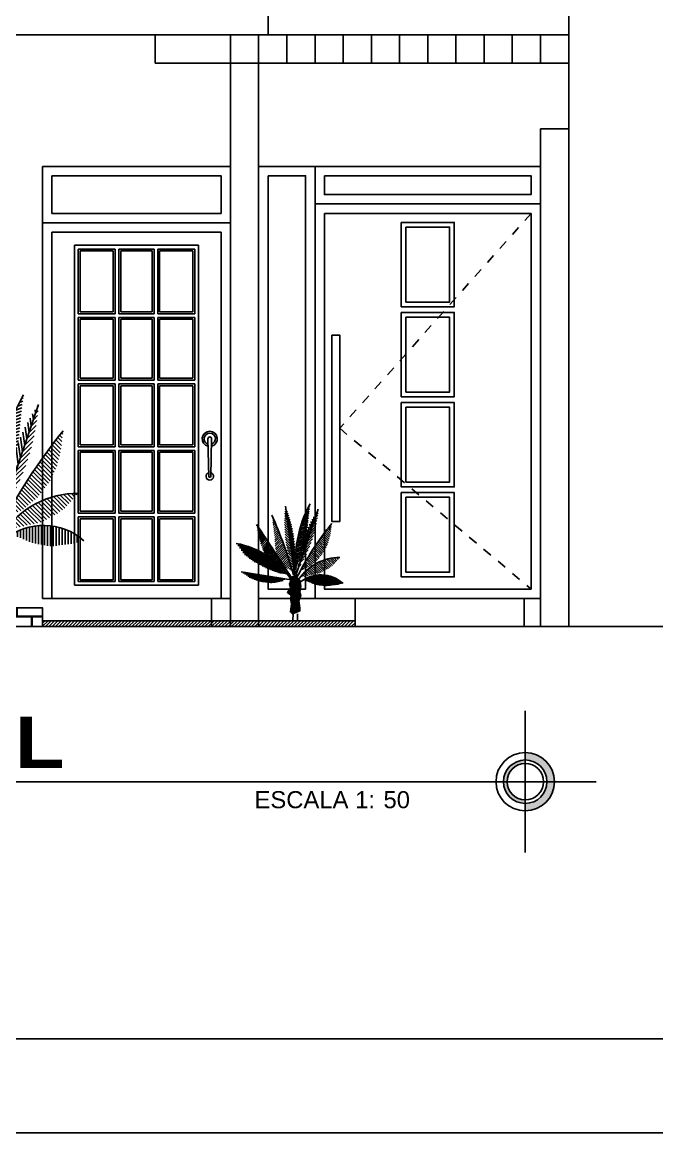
# Model space of a CAD drawing. Header units: inches. Extents: x -370 to 18, y -197 to 199.
# Drawn here: x -20.13 to -13.37, y 7.42 to 19.24 of the extents above; entities that cross this region are included whole.
import ezdxf

# ---------------------------------------------------------------- set-up
doc = ezdxf.new("R2010")
doc.units = ezdxf.units.IN
doc.header["$MEASUREMENT"] = 0
doc.linetypes.add('RAYITAS', pattern=[0.375, 0.25, -0.125])
for name, color, linetype in [('artefactos', 1, 'Continuous'), ('aux2', 194, 'Continuous'), ('MUEBLES', 7, 'Continuous')]:
    doc.layers.add(name, color=color, linetype=linetype)
doc.styles.add('1', font='arial.ttf')
doc.styles.add('2', font='')
doc.styles.get('2').set_extended_font_data('Arial Black')

# ---------------------------------------------------------------- blocks, each defined once
blk = doc.blocks.new('*X55')
at = {"color": 0}
for p, q in [((18.594, 10.222), (18.599, 10.227)), ((18.597, 10.196), (18.607, 10.207)), ((18.6, 10.171), (18.616, 10.187)), ((18.603, 10.146), (18.624, 10.167)), ((18.606, 10.121), (18.633, 10.147)), ((18.609, 10.096), (18.641, 10.127)), ((18.612, 10.07), (18.649, 10.107)), ((18.615, 10.045), (18.657, 10.087)), ((18.618, 10.02), (18.665, 10.067)), ((18.621, 9.995), (18.674, 10.047)), ((18.625, 9.97), (18.681, 10.027)), ((18.627, 9.943), (18.689, 10.006)), ((18.628, 9.917), (18.697, 9.986)), ((18.63, 9.89), (18.705, 9.965)), ((18.632, 9.864), (18.713, 9.945)), ((18.634, 9.837), (18.72, 9.924)), ((18.638, 9.813), (18.728, 9.903)), ((18.642, 9.789), (18.736, 9.883)), ((18.646, 9.764), (18.743, 9.862)), ((18.651, 9.741), (18.751, 9.841)), ((18.659, 9.721), (18.758, 9.82)), ((18.666, 9.7), (18.765, 9.799)), ((18.674, 9.679), (18.772, 9.778)), ((18.685, 9.662), (18.779, 9.757)), ((18.698, 9.647), (18.787, 9.736)), ((18.712, 9.632), (18.794, 9.714)), ((18.725, 9.617), (18.801, 9.693)), ((18.742, 9.606), (18.807, 9.672)), ((18.762, 9.598), (18.814, 9.65)), ((18.781, 9.589), (18.821, 9.629)), ((18.801, 9.58), (18.828, 9.607)), ((18.82, 9.571), (18.834, 9.585)), ((18.839, 9.562), (18.841, 9.564))]:
    blk.add_line(p, q, dxfattribs=at)
blk = doc.blocks.new('*X54')
at = {"color": 0}
for p, q in [((18.771, 10.248), (18.75, 10.27)), ((18.767, 10.281), (18.752, 10.296)), ((18.763, 10.314), (18.754, 10.322)), ((18.758, 10.346), (18.756, 10.348)), ((18.784, 10.151), (18.747, 10.188)), ((18.788, 10.118), (18.747, 10.16)), ((18.793, 10.085), (18.747, 10.131)), ((18.78, 10.183), (18.748, 10.215)), ((18.776, 10.216), (18.749, 10.243)), ((18.797, 10.053), (18.748, 10.102)), ((18.801, 10.02), (18.749, 10.073)), ((18.806, 9.988), (18.751, 10.043)), ((18.81, 9.955), (18.753, 10.012)), ((18.814, 9.922), (18.755, 9.981)), ((18.819, 9.89), (18.759, 9.95)), ((18.823, 9.857), (18.762, 9.918)), ((18.827, 9.825), (18.767, 9.885)), ((18.832, 9.792), (18.772, 9.852)), ((18.836, 9.759), (18.778, 9.818)), ((18.84, 9.727), (18.785, 9.783)), ((18.845, 9.694), (18.792, 9.747)), ((18.849, 9.662), (18.801, 9.71)), ((18.853, 9.629), (18.81, 9.672)), ((18.858, 9.596), (18.821, 9.633)), ((18.862, 9.564), (18.833, 9.593)), ((18.866, 9.531), (18.846, 9.551)), ((18.87, 9.499), (18.861, 9.508))]:
    blk.add_line(p, q, dxfattribs=at)
blk = doc.blocks.new('*X53')
at = {"color": 0}
for p, q in [((18.998, 10.256), (19.047, 10.274)), ((19.009, 10.281), (19.05, 10.296)), ((19.021, 10.307), (19.053, 10.319)), ((19.033, 10.333), (19.055, 10.341)), ((19.047, 10.359), (19.058, 10.363)), ((18.944, 10.109), (19.033, 10.141)), ((18.951, 10.133), (19.035, 10.163)), ((18.959, 10.157), (19.037, 10.185)), ((18.968, 10.181), (19.04, 10.208)), ((18.977, 10.206), (19.042, 10.23)), ((18.987, 10.231), (19.045, 10.252)), ((18.908, 9.968), (19.011, 10.006)), ((18.913, 9.991), (19.017, 10.029)), ((18.918, 10.014), (19.023, 10.052)), ((18.924, 10.038), (19.026, 10.075)), ((18.93, 10.061), (19.028, 10.097)), ((18.936, 10.085), (19.031, 10.119)), ((18.888, 9.833), (18.976, 9.865)), ((18.89, 9.855), (18.982, 9.889)), ((18.893, 9.877), (18.989, 9.912)), ((18.896, 9.9), (18.994, 9.936)), ((18.9, 9.923), (19, 9.959)), ((18.904, 9.945), (19.006, 9.982)), ((18.88, 9.703), (18.936, 9.723)), ((18.881, 9.724), (18.944, 9.747)), ((18.882, 9.746), (18.951, 9.771)), ((18.883, 9.767), (18.957, 9.795)), ((18.884, 9.789), (18.964, 9.818)), ((18.886, 9.811), (18.97, 9.842)), ((18.88, 9.681), (18.929, 9.699)), ((18.88, 9.66), (18.921, 9.675)), ((18.881, 9.639), (18.914, 9.651)), ((18.882, 9.618), (18.906, 9.627)), ((18.883, 9.597), (18.899, 9.603)), ((18.884, 9.576), (18.888, 9.578))]:
    blk.add_line(p, q, dxfattribs=at)
blk = doc.blocks.new('*X52')
at = {"color": 0}
for p, q in [((19.141, 10.26), (19.158, 10.276)), ((19.155, 10.302), (19.16, 10.307)), ((19.083, 10.089), (19.139, 10.144)), ((19.097, 10.131), (19.145, 10.179)), ((19.112, 10.174), (19.15, 10.212)), ((19.126, 10.217), (19.154, 10.245)), ((19.025, 9.918), (19.103, 9.995)), ((19.04, 9.96), (19.114, 10.035)), ((19.054, 10.003), (19.123, 10.072)), ((19.068, 10.046), (19.132, 10.109)), ((18.982, 9.789), (19.058, 9.866)), ((18.996, 9.832), (19.075, 9.911)), ((19.011, 9.875), (19.09, 9.954)), ((18.953, 9.704), (19.014, 9.765)), ((18.967, 9.746), (19.038, 9.817)), ((18.924, 9.618), (18.947, 9.642)), ((18.938, 9.661), (18.984, 9.707))]:
    blk.add_line(p, q, dxfattribs=at)
blk = doc.blocks.new('*X51')
at = {"color": 0}
for p, q in [((19.323, 10.121), (19.315, 10.129)), ((19.289, 9.929), (19.217, 10.001)), ((19.294, 9.952), (19.229, 10.017)), ((19.3, 9.974), (19.241, 10.034)), ((19.306, 9.996), (19.253, 10.05)), ((19.31, 10.02), (19.265, 10.066)), ((19.314, 10.045), (19.277, 10.082)), ((19.317, 10.071), (19.29, 10.098)), ((19.32, 10.096), (19.302, 10.113)), ((19.215, 9.777), (19.124, 9.868)), ((19.227, 9.793), (19.135, 9.885)), ((19.239, 9.809), (19.146, 9.902)), ((19.248, 9.828), (19.158, 9.918)), ((19.257, 9.848), (19.17, 9.935)), ((19.266, 9.867), (19.181, 9.952)), ((19.275, 9.886), (19.193, 9.968)), ((19.283, 9.907), (19.205, 9.985)), ((19.107, 9.658), (19.036, 9.729)), ((19.122, 9.671), (19.047, 9.747)), ((19.138, 9.684), (19.057, 9.764)), ((19.153, 9.697), (19.068, 9.782)), ((19.166, 9.712), (19.079, 9.799)), ((19.178, 9.728), (19.09, 9.816)), ((19.191, 9.744), (19.101, 9.834)), ((19.203, 9.76), (19.112, 9.851)), ((18.966, 9.572), (18.953, 9.585)), ((18.985, 9.582), (18.963, 9.604)), ((19.004, 9.591), (18.973, 9.622)), ((19.023, 9.601), (18.984, 9.64)), ((19.042, 9.61), (18.994, 9.658)), ((19.061, 9.62), (19.004, 9.676)), ((19.076, 9.632), (19.015, 9.694)), ((19.092, 9.645), (19.025, 9.712)), ((18.948, 9.563), (18.943, 9.567))]:
    blk.add_line(p, q, dxfattribs=at)
blk = doc.blocks.new('*X50')
at = {"color": 0}
for p, q in [((19.378, 9.67), (19.33, 9.717)), ((19.391, 9.685), (19.355, 9.721)), ((19.405, 9.7), (19.381, 9.723)), ((19.418, 9.715), (19.408, 9.725)), ((19.108, 9.516), (19.038, 9.586)), ((19.131, 9.521), (19.054, 9.598)), ((19.154, 9.526), (19.07, 9.61)), ((19.178, 9.531), (19.087, 9.622)), ((19.197, 9.54), (19.104, 9.633)), ((19.215, 9.55), (19.122, 9.644)), ((19.234, 9.56), (19.14, 9.654)), ((19.252, 9.57), (19.158, 9.663)), ((19.27, 9.58), (19.178, 9.672)), ((19.288, 9.59), (19.198, 9.681)), ((19.304, 9.602), (19.218, 9.689)), ((19.321, 9.614), (19.239, 9.696)), ((19.337, 9.626), (19.261, 9.702)), ((19.351, 9.641), (19.283, 9.708)), ((19.364, 9.655), (19.306, 9.713)), ((18.965, 9.489), (18.954, 9.5)), ((18.99, 9.492), (18.967, 9.516)), ((19.015, 9.496), (18.98, 9.531)), ((19.038, 9.5), (18.994, 9.545)), ((19.062, 9.505), (19.008, 9.559)), ((19.085, 9.511), (19.023, 9.573))]:
    blk.add_line(p, q, dxfattribs=at)
blk = doc.blocks.new('*X49')
at = {"color": 0}
for p, q in [((18.405, 10.11), (18.41, 10.117)), ((18.409, 10.085), (18.422, 10.1)), ((18.414, 10.059), (18.434, 10.083)), ((18.419, 10.034), (18.445, 10.065)), ((18.423, 10.008), (18.457, 10.048)), ((18.429, 9.983), (18.469, 10.031)), ((18.435, 9.96), (18.48, 10.014)), ((18.441, 9.936), (18.492, 9.996)), ((18.448, 9.913), (18.503, 9.979)), ((18.454, 9.89), (18.515, 9.962)), ((18.462, 9.867), (18.526, 9.944)), ((18.47, 9.846), (18.538, 9.927)), ((18.478, 9.824), (18.549, 9.909)), ((18.486, 9.803), (18.561, 9.892)), ((18.494, 9.781), (18.572, 9.875)), ((18.502, 9.76), (18.584, 9.857)), ((18.51, 9.738), (18.595, 9.84)), ((18.524, 9.724), (18.607, 9.822)), ((18.539, 9.71), (18.618, 9.805)), ((18.553, 9.696), (18.63, 9.787)), ((18.568, 9.682), (18.641, 9.77)), ((18.582, 9.669), (18.652, 9.752)), ((18.598, 9.656), (18.664, 9.735)), ((18.614, 9.644), (18.675, 9.717)), ((18.63, 9.633), (18.687, 9.7)), ((18.647, 9.621), (18.698, 9.682)), ((18.663, 9.609), (18.709, 9.664)), ((18.681, 9.599), (18.721, 9.647)), ((18.699, 9.59), (18.732, 9.629)), ((18.718, 9.581), (18.743, 9.611)), ((18.737, 9.572), (18.755, 9.594)), ((18.755, 9.564), (18.766, 9.576)), ((18.774, 9.555), (18.777, 9.558))]:
    blk.add_line(p, q, dxfattribs=at)
blk = doc.blocks.new('*X48')
at = {"color": 0}
for p, q in [((18.18, 9.863), (18.18, 9.887)), ((18.2, 9.834), (18.2, 9.883)), ((18.22, 9.806), (18.22, 9.878)), ((18.24, 9.777), (18.24, 9.873)), ((18.26, 9.754), (18.26, 9.867)), ((18.28, 9.74), (18.28, 9.861)), ((18.3, 9.725), (18.3, 9.855)), ((18.32, 9.71), (18.32, 9.848)), ((18.34, 9.696), (18.34, 9.84)), ((18.36, 9.681), (18.36, 9.832)), ((18.38, 9.668), (18.38, 9.824)), ((18.4, 9.658), (18.4, 9.814)), ((18.42, 9.647), (18.42, 9.805)), ((18.44, 9.636), (18.44, 9.795)), ((18.46, 9.625), (18.46, 9.784)), ((18.48, 9.615), (18.48, 9.773)), ((18.5, 9.604), (18.5, 9.76)), ((18.52, 9.593), (18.52, 9.748)), ((18.54, 9.585), (18.54, 9.734)), ((18.56, 9.577), (18.56, 9.72)), ((18.58, 9.569), (18.58, 9.706)), ((18.6, 9.562), (18.6, 9.69)), ((18.62, 9.554), (18.62, 9.673)), ((18.64, 9.546), (18.64, 9.656)), ((18.66, 9.539), (18.66, 9.637)), ((18.68, 9.531), (18.68, 9.618)), ((18.7, 9.528), (18.7, 9.597)), ((18.72, 9.526), (18.72, 9.575)), ((18.74, 9.523), (18.74, 9.552)), ((18.76, 9.52), (18.76, 9.527))]:
    blk.add_line(p, q, dxfattribs=at)
blk = doc.blocks.new('*X47')
at = {"color": 0}
for p, q in [((18.22, 9.542), (18.22, 9.546)), ((18.24, 9.528), (18.24, 9.543)), ((18.26, 9.514), (18.26, 9.539)), ((18.28, 9.501), (18.28, 9.536)), ((18.3, 9.487), (18.3, 9.533)), ((18.32, 9.474), (18.32, 9.529)), ((18.34, 9.466), (18.34, 9.526)), ((18.36, 9.458), (18.36, 9.523)), ((18.38, 9.451), (18.38, 9.519)), ((18.4, 9.443), (18.4, 9.516)), ((18.42, 9.436), (18.42, 9.513)), ((18.44, 9.428), (18.44, 9.509)), ((18.46, 9.424), (18.46, 9.506)), ((18.48, 9.421), (18.48, 9.503)), ((18.5, 9.419), (18.5, 9.5)), ((18.52, 9.417), (18.52, 9.496)), ((18.54, 9.415), (18.54, 9.493)), ((18.56, 9.412), (18.56, 9.49)), ((18.58, 9.41), (18.58, 9.487)), ((18.6, 9.411), (18.6, 9.484)), ((18.62, 9.414), (18.62, 9.48)), ((18.64, 9.418), (18.64, 9.477)), ((18.66, 9.422), (18.66, 9.474)), ((18.68, 9.425), (18.68, 9.471)), ((18.7, 9.429), (18.7, 9.468)), ((18.72, 9.432), (18.72, 9.465)), ((18.74, 9.449), (18.74, 9.462))]:
    blk.add_line(p, q, dxfattribs=at)
blk = doc.blocks.new('*X46')
at = {"color": 0}
for p, q in [((19, 9.443), (19, 9.462)), ((19.02, 9.434), (19.02, 9.472)), ((19.04, 9.426), (19.04, 9.48)), ((19.06, 9.417), (19.06, 9.488)), ((19.08, 9.409), (19.08, 9.494)), ((19.1, 9.4), (19.1, 9.499)), ((19.12, 9.393), (19.12, 9.503)), ((19.14, 9.389), (19.14, 9.506)), ((19.16, 9.385), (19.16, 9.508)), ((19.18, 9.381), (19.18, 9.51)), ((19.2, 9.378), (19.2, 9.51)), ((19.22, 9.374), (19.22, 9.509)), ((19.24, 9.37), (19.24, 9.507)), ((19.26, 9.372), (19.26, 9.504)), ((19.28, 9.374), (19.28, 9.5)), ((19.3, 9.377), (19.3, 9.496)), ((19.32, 9.379), (19.32, 9.49)), ((19.34, 9.382), (19.34, 9.483)), ((19.36, 9.384), (19.36, 9.474)), ((19.38, 9.387), (19.38, 9.465)), ((19.4, 9.389), (19.4, 9.454)), ((19.42, 9.395), (19.42, 9.442)), ((19.44, 9.401), (19.44, 9.428)), ((19.46, 9.406), (19.46, 9.412))]:
    blk.add_line(p, q, dxfattribs=at)
blk = doc.blocks.new('*X45')
at = {"color": 0}
for p, q in [((18.84, 9.032), (18.84, 9.477)), ((18.86, 9.036), (18.86, 9.49)), ((18.88, 9.044), (18.88, 9.496)), ((18.9, 9.053), (18.9, 9.479)), ((18.92, 9.061), (18.92, 9.459)), ((18.8, 9.28), (18.8, 9.319)), ((18.82, 9.265), (18.82, 9.429)), ((18.94, 9.339), (18.94, 9.402)), ((18.82, 9.212), (18.82, 9.222)), ((18.94, 9.244), (18.94, 9.271)), ((18.82, 9.052), (18.82, 9.065))]:
    blk.add_line(p, q, dxfattribs=at)
blk = doc.blocks.new('*X67')
at = {"color": 0}
for p, q in [((18.5937, 10.2216), (18.5989, 10.2268)), ((18.5968, 10.1964), (18.6074, 10.207)), ((18.5999, 10.1712), (18.6159, 10.1872)), ((18.603, 10.146), (18.6243, 10.1673)), ((18.6061, 10.1208), (18.6327, 10.1474)), ((18.6091, 10.0956), (18.641, 10.1274)), ((18.6122, 10.0704), (18.6492, 10.1073)), ((18.6153, 10.0452), (18.6574, 10.0872)), ((18.6184, 10.02), (18.6655, 10.0671)), ((18.6215, 9.9948), (18.6735, 10.0468)), ((18.6246, 9.9696), (18.6815, 10.0265)), ((18.6265, 9.9433), (18.6894, 10.0061)), ((18.6283, 9.9167), (18.6973, 9.9857)), ((18.63, 9.8902), (18.7051, 9.9652)), ((18.6318, 9.8636), (18.7128, 9.9447)), ((18.6335, 9.8371), (18.7205, 9.9241)), ((18.6375, 9.8128), (18.7281, 9.9034)), ((18.6416, 9.7887), (18.7356, 9.8826)), ((18.6458, 9.7645), (18.7431, 9.8618)), ((18.651, 9.7415), (18.7505, 9.841)), ((18.6585, 9.7207), (18.7579, 9.82)), ((18.666, 9.6999), (18.7651, 9.799)), ((18.6735, 9.6791), (18.7723, 9.7779)), ((18.6849, 9.6622), (18.7795, 9.7568)), ((18.6982, 9.6472), (18.7866, 9.7356)), ((18.7115, 9.6323), (18.7936, 9.7143)), ((18.7249, 9.6173), (18.8005, 9.693)), ((18.7423, 9.6065), (18.8074, 9.6716)), ((18.7618, 9.5977), (18.8142, 9.6501)), ((18.7812, 9.5888), (18.821, 9.6286)), ((18.8005, 9.5799), (18.8276, 9.607)), ((18.8199, 9.5709), (18.8342, 9.5853)), ((18.8394, 9.5621), (18.8408, 9.5635))]:
    blk.add_line(p, q, dxfattribs=at)
blk = doc.blocks.new('*X66')
at = {"color": 0}
for p, q in [((18.7583, 10.3462), (18.7561, 10.3484)), ((18.7712, 10.2484), (18.75, 10.2697)), ((18.7669, 10.281), (18.7517, 10.2962)), ((18.7626, 10.3136), (18.7537, 10.3225)), ((18.7842, 10.1507), (18.7471, 10.1877)), ((18.7798, 10.1832), (18.7477, 10.2154)), ((18.7755, 10.2158), (18.7487, 10.2427)), ((18.7885, 10.1181), (18.7469, 10.1596)), ((18.7928, 10.0855), (18.7472, 10.1311)), ((18.7971, 10.0529), (18.7478, 10.1021)), ((18.8014, 10.0203), (18.749, 10.0727)), ((18.8057, 9.9877), (18.7506, 10.0428)), ((18.81, 9.9551), (18.7527, 10.0124)), ((18.8144, 9.9225), (18.7553, 9.9815)), ((18.8187, 9.8899), (18.7585, 9.95)), ((18.823, 9.8573), (18.7624, 9.9179)), ((18.8273, 9.8247), (18.7668, 9.8851)), ((18.8316, 9.7921), (18.772, 9.8517)), ((18.8359, 9.7595), (18.7779, 9.8175)), ((18.8402, 9.7269), (18.7846, 9.7825)), ((18.8446, 9.6943), (18.7921, 9.7467)), ((18.8489, 9.6617), (18.8006, 9.7099)), ((18.8532, 9.6291), (18.8102, 9.6721)), ((18.8575, 9.5965), (18.8209, 9.6331)), ((18.8618, 9.5639), (18.8329, 9.5928)), ((18.8661, 9.5313), (18.8463, 9.5511)), ((18.8704, 9.4987), (18.8614, 9.5077))]:
    blk.add_line(p, q, dxfattribs=at)
blk = doc.blocks.new('*X65')
at = {"color": 0}
for p, q in [((19.0332, 10.3329), (19.0551, 10.3408)), ((19.0466, 10.3591), (19.0576, 10.3631)), ((18.9975, 10.256), (19.0474, 10.2742)), ((19.0087, 10.2814), (19.05, 10.2964)), ((19.0206, 10.307), (19.0525, 10.3186)), ((18.9592, 10.157), (19.0372, 10.1854)), ((18.9679, 10.1814), (19.0397, 10.2076)), ((18.9772, 10.2061), (19.0423, 10.2298)), ((18.987, 10.2309), (19.0448, 10.252)), ((18.9365, 10.0848), (19.0306, 10.1191)), ((18.9435, 10.1087), (19.0328, 10.1412)), ((18.9511, 10.1327), (19.035, 10.1633)), ((18.9181, 10.0143), (19.0227, 10.0524)), ((18.9238, 10.0377), (19.0262, 10.0749)), ((18.9299, 10.0612), (19.0284, 10.097)), ((18.9038, 9.9452), (19.0057, 9.9823)), ((18.9081, 9.9681), (19.0113, 10.0057)), ((18.9129, 9.9911), (19.017, 10.029)), ((18.8902, 9.8552), (18.9824, 9.8887)), ((18.8931, 9.8775), (18.9887, 9.9123)), ((18.8962, 9.8999), (18.9943, 9.9356)), ((18.8998, 9.9225), (19, 9.959)), ((18.884, 9.789), (18.9637, 9.8181)), ((18.8857, 9.811), (18.97, 9.8416)), ((18.8878, 9.833), (18.9762, 9.8652)), ((18.8808, 9.724), (18.9439, 9.747)), ((18.8815, 9.7456), (18.9513, 9.771)), ((18.8826, 9.7673), (18.9575, 9.7945)), ((18.8803, 9.6813), (18.9289, 9.699)), ((18.8804, 9.7026), (18.9364, 9.723)), ((18.8805, 9.6601), (18.9214, 9.675)), ((18.881, 9.639), (18.9139, 9.651)), ((18.8818, 9.618), (18.9064, 9.627)), ((18.8829, 9.5971), (18.8989, 9.6029)), ((18.8844, 9.5764), (18.8882, 9.5778))]:
    blk.add_line(p, q, dxfattribs=at)
blk = doc.blocks.new('*X64')
at = {"color": 0}
for p, q in [((19.1408, 10.2596), (19.1576, 10.2764)), ((19.1553, 10.3023), (19.1604, 10.3074)), ((19.1119, 10.174), (19.1499, 10.2121)), ((19.1263, 10.2168), (19.1542, 10.2446)), ((19.0685, 10.0458), (19.1316, 10.1089)), ((19.0829, 10.0885), (19.1387, 10.1443)), ((19.0974, 10.1313), (19.1448, 10.1787)), ((19.0395, 9.9603), (19.1138, 10.0345)), ((19.054, 10.003), (19.1233, 10.0724)), ((19.025, 9.9175), (19.1027, 9.9952)), ((18.9961, 9.832), (19.0752, 9.9111)), ((19.0106, 9.8748), (19.09, 9.9542)), ((18.9672, 9.7465), (19.0379, 9.8172)), ((18.9816, 9.7892), (19.058, 9.8657)), ((18.9527, 9.7037), (19.0138, 9.7649)), ((18.9382, 9.661), (18.9845, 9.7073)), ((18.9238, 9.6182), (18.9472, 9.6417))]:
    blk.add_line(p, q, dxfattribs=at)
blk = doc.blocks.new('*X63')
at = {"color": 0}
for p, q in [((19.3201, 10.0956), (19.3022, 10.1134)), ((19.3233, 10.1206), (19.3148, 10.1291)), ((19.3061, 9.9964), (19.2529, 10.0496)), ((19.3103, 10.0204), (19.2651, 10.0657)), ((19.3136, 10.0455), (19.2774, 10.0817)), ((19.3168, 10.0705), (19.2898, 10.0976)), ((19.2746, 9.8865), (19.1929, 9.9682)), ((19.2828, 9.9066), (19.2048, 9.9846)), ((19.2886, 9.929), (19.2167, 10.001)), ((19.2944, 9.9515), (19.2287, 10.0173)), ((19.3002, 9.974), (19.2407, 10.0335)), ((19.239, 9.8089), (19.1464, 9.9015)), ((19.2479, 9.8283), (19.1579, 9.9183)), ((19.2568, 9.8477), (19.1695, 9.935)), ((19.2657, 9.8671), (19.1812, 9.9516)), ((19.1784, 9.7281), (19.0901, 9.8164)), ((19.1905, 9.7443), (19.1012, 9.8336)), ((19.2027, 9.7604), (19.1124, 9.8507)), ((19.2148, 9.7766), (19.1236, 9.8677)), ((19.2269, 9.7928), (19.135, 9.8847)), ((19.1224, 9.671), (19.0465, 9.7469)), ((19.1377, 9.6839), (19.0573, 9.7644)), ((19.1531, 9.6969), (19.0681, 9.7818)), ((19.1663, 9.7119), (19.0791, 9.7992)), ((19.0606, 9.6196), (19.0043, 9.676)), ((19.0762, 9.6323), (19.0147, 9.6938)), ((19.0916, 9.6452), (19.0252, 9.7116)), ((19.107, 9.6581), (19.0358, 9.7293)), ((18.9853, 9.5818), (18.9634, 9.6037)), ((19.0041, 9.5913), (18.9735, 9.6219)), ((19.0229, 9.6007), (18.9837, 9.64)), ((19.0418, 9.6102), (18.9939, 9.658)), ((18.9476, 9.5629), (18.9435, 9.5671)), ((18.9664, 9.5724), (18.9534, 9.5854))]:
    blk.add_line(p, q, dxfattribs=at)
blk = doc.blocks.new('*X62')
at = {"color": 0}
for p, q in [((19.2519, 9.5698), (19.1584, 9.6632)), ((19.2703, 9.5797), (19.1777, 9.6722)), ((19.2879, 9.5904), (19.1976, 9.6807)), ((19.3042, 9.6023), (19.218, 9.6885)), ((19.3205, 9.6143), (19.2391, 9.6957)), ((19.3368, 9.6263), (19.2608, 9.7023)), ((19.3507, 9.6407), (19.2833, 9.7081)), ((19.3642, 9.6555), (19.3065, 9.7132)), ((19.3776, 9.6703), (19.3305, 9.7175)), ((19.3911, 9.6851), (19.3554, 9.7209)), ((19.4046, 9.6999), (19.3812, 9.7233)), ((19.4181, 9.7147), (19.4082, 9.7246)), ((19.1312, 9.5207), (19.0538, 9.5981)), ((19.1544, 9.5258), (19.07, 9.6102)), ((19.1776, 9.5309), (19.0867, 9.6218)), ((19.1968, 9.5401), (19.1039, 9.633)), ((19.2151, 9.55), (19.1215, 9.6436)), ((19.2335, 9.5599), (19.1397, 9.6537)), ((18.9901, 9.4922), (18.9666, 9.5156)), ((19.0147, 9.4958), (18.98, 9.5306)), ((19.0384, 9.5004), (18.9938, 9.545)), ((19.0616, 9.5055), (19.0081, 9.559)), ((19.0848, 9.5106), (19.0229, 9.5725)), ((19.108, 9.5157), (19.0381, 9.5856)), ((18.9654, 9.4886), (18.9537, 9.5003))]:
    blk.add_line(p, q, dxfattribs=at)
blk = doc.blocks.new('*X61')
at = {"color": 0}
for p, q in [((18.4048, 10.1104), (18.4104, 10.1172)), ((18.4094, 10.0849), (18.4221, 10.1)), ((18.4141, 10.0593), (18.4337, 10.0827)), ((18.4187, 10.0337), (18.4453, 10.0654)), ((18.4234, 10.0081), (18.4569, 10.0481)), ((18.4285, 9.9832), (18.4685, 10.0308)), ((18.435, 9.9598), (18.4801, 10.0135)), ((18.4414, 9.9364), (18.4917, 9.9962)), ((18.4479, 9.9129), (18.5032, 9.9789)), ((18.4544, 9.8895), (18.5148, 9.9615)), ((18.4617, 9.8671), (18.5263, 9.9441)), ((18.4698, 9.8457), (18.5378, 9.9268)), ((18.4779, 9.8242), (18.5493, 9.9094)), ((18.486, 9.8028), (18.5608, 9.892)), ((18.4941, 9.7814), (18.5723, 9.8745)), ((18.5023, 9.7599), (18.5838, 9.8571)), ((18.5104, 9.7385), (18.5953, 9.8396)), ((18.5241, 9.7237), (18.6067, 9.8222)), ((18.5386, 9.7099), (18.6182, 9.8047)), ((18.5532, 9.6961), (18.6296, 9.7872)), ((18.5677, 9.6823), (18.641, 9.7697)), ((18.5822, 9.6685), (18.6524, 9.7522)), ((18.5978, 9.6559), (18.6638, 9.7346)), ((18.6141, 9.6443), (18.6752, 9.7171)), ((18.6304, 9.6326), (18.6865, 9.6995)), ((18.6467, 9.621), (18.6979, 9.6819)), ((18.6631, 9.6093), (18.7092, 9.6643)), ((18.6808, 9.5993), (18.7206, 9.6467)), ((18.6994, 9.5904), (18.7319, 9.6291)), ((18.718, 9.5814), (18.7432, 9.6115)), ((18.7366, 9.5725), (18.7545, 9.5938)), ((18.7552, 9.5635), (18.7658, 9.5762)), ((18.7737, 9.5545), (18.7771, 9.5585))]:
    blk.add_line(p, q, dxfattribs=at)
blk = doc.blocks.new('*X60')
at = {"color": 0}
for p, q in [((18.18, 9.8629), (18.18, 9.8872)), ((18.2, 9.8343), (18.2, 9.8829)), ((18.22, 9.8056), (18.22, 9.8782)), ((18.24, 9.7769), (18.24, 9.873)), ((18.26, 9.7544), (18.26, 9.8674)), ((18.28, 9.7397), (18.28, 9.8613)), ((18.3, 9.725), (18.3, 9.8547)), ((18.32, 9.7104), (18.32, 9.8477)), ((18.34, 9.6957), (18.34, 9.8401)), ((18.36, 9.681), (18.36, 9.8321)), ((18.38, 9.6683), (18.38, 9.8236)), ((18.4, 9.6576), (18.4, 9.8145)), ((18.42, 9.6468), (18.42, 9.8049)), ((18.44, 9.636), (18.44, 9.7947)), ((18.46, 9.6253), (18.46, 9.7839)), ((18.48, 9.6145), (18.48, 9.7725)), ((18.5, 9.6037), (18.5, 9.7605)), ((18.52, 9.593), (18.52, 9.7478)), ((18.54, 9.5847), (18.54, 9.7345)), ((18.56, 9.577), (18.56, 9.7204)), ((18.58, 9.5693), (18.58, 9.7055)), ((18.6, 9.5616), (18.6, 9.6898)), ((18.62, 9.5539), (18.62, 9.6733)), ((18.64, 9.5462), (18.64, 9.6559)), ((18.66, 9.5385), (18.66, 9.6375)), ((18.68, 9.5313), (18.68, 9.618)), ((18.7, 9.5284), (18.7, 9.5973)), ((18.72, 9.5256), (18.72, 9.5754)), ((18.74, 9.5227), (18.74, 9.5521)), ((18.76, 9.5199), (18.76, 9.5273))]:
    blk.add_line(p, q, dxfattribs=at)
blk = doc.blocks.new('*X59')
at = {"color": 0}
for p, q in [((18.22, 9.5416), (18.22, 9.5462)), ((18.24, 9.528), (18.24, 9.5428)), ((18.26, 9.5145), (18.26, 9.5394)), ((18.28, 9.501), (18.28, 9.536)), ((18.3, 9.4874), (18.3, 9.5327)), ((18.32, 9.4739), (18.32, 9.5293)), ((18.34, 9.4656), (18.34, 9.526)), ((18.36, 9.4581), (18.36, 9.5226)), ((18.38, 9.4506), (18.38, 9.5193)), ((18.4, 9.4431), (18.4, 9.516)), ((18.42, 9.4356), (18.42, 9.5127)), ((18.44, 9.4281), (18.44, 9.5094)), ((18.46, 9.4236), (18.46, 9.5062)), ((18.48, 9.4214), (18.48, 9.5029)), ((18.5, 9.4191), (18.5, 9.4997)), ((18.52, 9.4169), (18.52, 9.4964)), ((18.54, 9.4147), (18.54, 9.4932)), ((18.56, 9.4125), (18.56, 9.49)), ((18.58, 9.4102), (18.58, 9.4868)), ((18.6, 9.4106), (18.6, 9.4836)), ((18.62, 9.4142), (18.62, 9.4805)), ((18.64, 9.4179), (18.64, 9.4773)), ((18.66, 9.4215), (18.66, 9.4742)), ((18.68, 9.4251), (18.68, 9.471)), ((18.7, 9.4288), (18.7, 9.4679)), ((18.72, 9.4324), (18.72, 9.4648)), ((18.74, 9.4488), (18.74, 9.4617))]:
    blk.add_line(p, q, dxfattribs=at)
blk = doc.blocks.new('*X58')
at = {"color": 0}
for p, q in [((19, 9.4426), (19, 9.462)), ((19.02, 9.4341), (19.02, 9.4719)), ((19.04, 9.4257), (19.04, 9.4805)), ((19.06, 9.4172), (19.06, 9.4879)), ((19.08, 9.4088), (19.08, 9.4941)), ((19.1, 9.4003), (19.1, 9.4992)), ((19.12, 9.3926), (19.12, 9.5033)), ((19.14, 9.3889), (19.14, 9.5064)), ((19.16, 9.3851), (19.16, 9.5085)), ((19.18, 9.3813), (19.18, 9.5096)), ((19.2, 9.3776), (19.2, 9.5097)), ((19.22, 9.3738), (19.22, 9.5089)), ((19.24, 9.3701), (19.24, 9.5071)), ((19.26, 9.3716), (19.26, 9.5043)), ((19.28, 9.3741), (19.28, 9.5005)), ((19.3, 9.3766), (19.3, 9.4956)), ((19.32, 9.3791), (19.32, 9.4897)), ((19.34, 9.3816), (19.34, 9.4826)), ((19.36, 9.3841), (19.36, 9.4744)), ((19.38, 9.3866), (19.38, 9.4649)), ((19.4, 9.3891), (19.4, 9.454)), ((19.42, 9.3947), (19.42, 9.4417)), ((19.44, 9.4005), (19.44, 9.4276)), ((19.46, 9.4064), (19.46, 9.4117))]:
    blk.add_line(p, q, dxfattribs=at)
blk = doc.blocks.new('*X57')
at = {"color": 0}
for p, q in [((18.84, 9.032), (18.84, 9.4766)), ((18.86, 9.0359), (18.86, 9.4899)), ((18.88, 9.0443), (18.88, 9.4958)), ((18.9, 9.0527), (18.9, 9.4791)), ((18.92, 9.061), (18.92, 9.4591)), ((18.82, 9.265), (18.82, 9.429)), ((18.94, 9.339), (18.94, 9.4018)), ((18.8, 9.2798), (18.8, 9.3193)), ((18.82, 9.2121), (18.82, 9.2224)), ((18.94, 9.244), (18.94, 9.2714)), ((18.82, 9.0521), (18.82, 9.0648))]:
    blk.add_line(p, q, dxfattribs=at)
blk = doc.blocks.new('A$C69E94023')
at = {"layer": 'artefactos'}
for p, q in [((-0.0516, 0.5911), (-0.002, 0.2164)), ((0.0161, 0.2593), (0.1231, 0.5754)), ((-0.0107, 0.0191), (-0.0132, -0.0187)), ((0.0132, 0.0175), (0.0125, -0.0187))]:
    blk.add_line(p, q, dxfattribs=at)
blk.add_lwpolyline([(0.0027, 0.2196), (-0.0142, 0.2146), (-0.0305, 0.1758), (-0.0249, 0.1539), (-0.0412, 0.1321), (-0.0193, 0.1158), (-0.0249, 0.0995), (-0.0193, 0.072), (-0.025, 0.0282), (-0.0144, 0.0176), (0.0244, 0.0338), (0.0244, 0.0501), (0.0188, 0.0882), (0.0295, 0.1157), (0.0245, 0.132), (0.0295, 0.1652), (0.0246, 0.1977), (0.0077, 0.2146)], dxfattribs=at)
for centre, radius, start, end in [((0.6268, 0.3012), 0.6251, 151.1346, 187.9633), ((-2.4577, -0.4798), 2.5486, 16.0601, 23.6636), ((-9.0837, -5.5135), 10.7197, 32.26456, 34.08307), ((1.4324, -0.5027), 1.5926, 141.0238, 153.4582), ((-0.3923, -0.0445), 0.4442, 33.3677, 79.8529), ((0.2369, 0.0564), 0.2618, 89.7598, 146.054), ((0.215, 0.1849), 0.213, 159.4976, 171.2611), ((2.1433, 14.4644), 14.4289, 260.30107, 261.37362), ((0.1367, 0.0468), 0.1785, 48.8531, 128.2362)]:
    blk.add_arc(centre, radius, start, end, dxfattribs=at)
at = {"layer": 'aux2', "color": 116, "true_color": 0x136734, "yscale": 0.4319999999999709, "zscale": 0.4320000000000164}
for name, p, xscale, rotation in [('*X66', (8.9363, -1.6209), -0.4320000000000553, 15.0786116650083), ('*X64', (3.9915, -7.9939), -0.4320000000000154, 322.602331085038)]:
    blk.add_blockref(name, p, dxfattribs=dict(at, xscale=xscale, rotation=rotation))
at = {"layer": 'aux2', "color": 116, "true_color": 0x136734, "xscale": 0.4319999999999709, "yscale": 0.4319999999999709, "zscale": 0.4319999999999709}
for name in ['*X66', '*X65', '*X64', '*X67', '*X61', '*X63', '*X60', '*X62', '*X59', '*X58', '*X57']:
    blk.add_blockref(name, (-8.1546, -3.8829), dxfattribs=at)
blk = doc.blocks.new('pta1')
for p, q in [((154.2732, 156.2022), (154.2732, 154.2022)), ((155.2732, 156.2022), (154.2732, 156.2022)), ((155.2732, 154.2022), (155.2732, 156.2022)), ((154.3232, 156.1522), (154.3232, 154.2022)), ((155.2232, 156.1522), (154.3232, 156.1522)), ((155.2232, 154.2022), (155.2232, 156.1522)), ((154.4432, 156.0822), (154.4432, 154.2722)), ((155.1032, 156.0822), (154.4432, 156.0822)), ((155.1032, 154.2722), (155.1032, 156.0822)), ((154.6599, 156.0622), (154.4632, 156.0622)), ((154.4632, 156.0622), (154.4632, 155.7182)), ((154.4732, 156.0522), (154.4732, 155.7282)), ((154.6499, 156.0522), (154.4732, 156.0522)), ((154.6499, 156.0522), (154.6499, 155.7282)), ((154.6599, 156.0622), (154.6599, 155.7182)), ((154.8665, 156.0622), (154.6799, 156.0622)), ((154.6799, 156.0622), (154.6799, 155.7182)), ((154.8565, 156.0522), (154.6899, 156.0522)), ((154.6899, 156.0522), (154.6899, 155.7282)), ((154.8565, 155.7282), (154.8565, 156.0522)), ((154.8665, 155.7182), (154.8665, 156.0622)), ((154.8865, 155.7182), (154.8865, 156.0622)), ((155.0832, 156.0622), (154.8865, 156.0622)), ((154.8965, 155.7282), (154.8965, 156.0522)), ((155.0732, 156.0522), (154.8965, 156.0522)), ((155.0732, 155.7282), (155.0732, 156.0522)), ((155.0832, 155.7182), (155.0832, 156.0622)), ((154.6599, 155.7182), (154.4632, 155.7182)), ((154.6499, 155.7282), (154.4732, 155.7282)), ((154.8665, 155.7182), (154.6799, 155.7182)), ((154.8565, 155.7282), (154.6899, 155.7282)), ((155.0832, 155.7182), (154.8865, 155.7182)), ((155.0732, 155.7282), (154.8965, 155.7282)), ((154.6599, 155.6982), (154.4632, 155.6982)), ((154.4632, 155.6982), (154.4632, 155.3642)), ((154.6499, 155.6882), (154.4732, 155.6882)), ((154.4732, 155.6882), (154.4732, 155.3742)), ((154.6499, 155.6882), (154.6499, 155.3742)), ((154.6599, 155.6982), (154.6599, 155.3642)), ((154.6799, 155.6982), (154.6799, 155.3642)), ((154.8665, 155.6982), (154.6799, 155.6982)), ((154.6899, 155.6882), (154.6899, 155.3742)), ((154.8565, 155.6882), (154.6899, 155.6882)), ((154.8565, 155.3742), (154.8565, 155.6882)), ((154.8665, 155.3642), (154.8665, 155.6982)), ((154.8865, 155.3642), (154.8865, 155.6982)), ((155.0832, 155.6982), (154.8865, 155.6982)), ((155.0732, 155.6882), (154.8965, 155.6882)), ((154.8965, 155.3742), (154.8965, 155.6882)), ((155.0732, 155.3742), (155.0732, 155.6882)), ((155.0832, 155.3642), (155.0832, 155.6982)), ((154.6599, 155.3642), (154.4632, 155.3642)), ((154.6499, 155.3742), (154.4732, 155.3742)), ((154.8665, 155.3642), (154.6799, 155.3642)), ((154.8565, 155.3742), (154.6899, 155.3742)), ((155.0832, 155.3642), (154.8865, 155.3642)), ((155.0732, 155.3742), (154.8965, 155.3742)), ((154.4632, 155.3442), (154.4632, 155.0102)), ((154.6599, 155.3442), (154.4632, 155.3442)), ((154.6499, 155.3342), (154.4732, 155.3342)), ((154.4732, 155.3342), (154.4732, 155.0202)), ((154.6499, 155.3342), (154.6499, 155.0202)), ((154.6599, 155.3442), (154.6599, 155.0102)), ((154.8665, 155.3442), (154.6799, 155.3442)), ((154.6799, 155.3442), (154.6799, 155.0102)), ((154.6899, 155.3342), (154.6899, 155.0202)), ((154.8565, 155.3342), (154.6899, 155.3342)), ((154.8565, 155.0202), (154.8565, 155.3342)), ((154.8665, 155.0102), (154.8665, 155.3442)), ((154.8865, 155.0102), (154.8865, 155.3442)), ((155.0832, 155.3442), (154.8865, 155.3442)), ((155.0732, 155.3342), (154.8965, 155.3342)), ((154.8965, 155.0202), (154.8965, 155.3342)), ((155.0732, 155.0202), (155.0732, 155.3342)), ((155.0832, 155.0102), (155.0832, 155.3442)), ((154.6599, 155.0102), (154.4632, 155.0102)), ((154.6499, 155.0202), (154.4732, 155.0202)), ((154.6499, 155.0102), (154.4732, 155.0102)), ((154.8665, 155.0102), (154.6799, 155.0102)), ((154.8565, 155.0202), (154.6899, 155.0202)), ((154.8565, 155.0102), (154.6899, 155.0102)), ((155.0832, 155.0102), (154.8865, 155.0102)), ((155.0732, 155.0202), (154.8965, 155.0202)), ((155.0732, 155.0102), (154.8965, 155.0102)), ((155.1532, 155.0522), (155.1582, 154.8522)), ((155.1732, 155.0522), (155.1682, 154.8522)), ((154.6599, 154.9902), (154.4632, 154.9902)), ((154.4632, 154.9902), (154.4632, 154.6562)), ((154.6499, 154.9802), (154.4732, 154.9802)), ((154.4732, 154.9802), (154.4732, 154.6662)), ((154.6499, 154.9802), (154.6499, 154.6662)), ((154.6599, 154.9902), (154.6599, 154.6562)), ((154.8665, 154.9902), (154.6799, 154.9902)), ((154.6799, 154.9902), (154.6799, 154.6562)), ((154.6899, 154.9802), (154.6899, 154.6662)), ((154.8565, 154.9802), (154.6899, 154.9802)), ((154.8565, 154.6662), (154.8565, 154.9802)), ((154.8665, 154.6562), (154.8665, 154.9902)), ((154.8865, 154.6562), (154.8865, 154.9902)), ((155.0832, 154.9902), (154.8865, 154.9902)), ((155.0732, 154.9802), (154.8965, 154.9802)), ((154.8965, 154.6662), (154.8965, 154.9802)), ((155.0732, 154.6662), (155.0732, 154.9802)), ((155.0832, 154.6562), (155.0832, 154.9902)), ((154.6599, 154.6562), (154.4632, 154.6562)), ((154.6499, 154.6662), (154.4732, 154.6662)), ((154.8665, 154.6562), (154.6799, 154.6562)), ((154.8565, 154.6662), (154.6899, 154.6662)), ((155.0832, 154.6562), (154.8865, 154.6562)), ((155.0732, 154.6662), (154.8965, 154.6662)), ((154.4632, 154.6362), (154.4632, 154.2922)), ((154.6599, 154.6362), (154.4632, 154.6362)), ((154.6499, 154.6262), (154.4732, 154.6262)), ((154.4732, 154.6262), (154.4732, 154.3022)), ((154.6499, 154.6262), (154.6499, 154.3022)), ((154.6599, 154.6362), (154.6599, 154.2922)), ((154.6799, 154.6362), (154.6799, 154.2922)), ((154.8665, 154.6362), (154.6799, 154.6362)), ((154.6899, 154.6262), (154.6899, 154.3022)), ((154.8565, 154.6262), (154.6899, 154.6262)), ((154.8565, 154.3022), (154.8565, 154.6262)), ((154.8665, 154.2922), (154.8665, 154.6362)), ((154.8865, 154.2922), (154.8865, 154.6362)), ((155.0832, 154.6362), (154.8865, 154.6362)), ((155.0732, 154.6262), (154.8965, 154.6262)), ((154.8965, 154.3022), (154.8965, 154.6262)), ((155.0732, 154.3022), (155.0732, 154.6262)), ((155.0832, 154.2922), (155.0832, 154.6362)), ((154.6499, 154.3022), (154.4732, 154.3022)), ((154.8565, 154.3022), (154.6899, 154.3022)), ((155.0732, 154.3022), (154.8965, 154.3022)), ((154.4432, 154.2722), (155.1032, 154.2722)), ((154.4632, 154.2922), (154.6599, 154.2922)), ((154.6799, 154.2922), (154.8665, 154.2922)), ((154.8865, 154.2922), (155.0832, 154.2922)), ((154.2732, 154.2022), (154.3232, 154.2022)), ((154.3232, 154.2022), (155.2232, 154.2022)), ((155.2232, 154.2022), (155.2732, 154.2022))]:
    blk.add_line(p, q)
for centre, radius, start, end in [((155.1632, 155.0522), 0.04, 283.0408, 256.9592), ((155.1632, 155.0522), 0.03, 288.0328, 251.9672), ((155.1632, 155.0522), 0.01, 0, 180), ((155.1632, 154.8522), 0.02, 105.90499, 74.09501), ((155.1632, 154.8522), 0.005, 180, 0)]:
    blk.add_arc(centre, radius, start, end)
blk = doc.blocks.new('*U44')
h = blk.add_hatch(color=1)
h.paths.add_polyline_path([(15.89, 0.255), (15.89, 0.343, -0.414214), (16.233, 0), (16.145, 0, 0.414214)])
h.paths.add_polyline_path([(16.145, 0), (16.233, 0, -0.414214), (15.89, -0.343), (15.89, -0.255, 0.414214)])
h = blk.add_hatch(color=1)
h.paths.add_polyline_path([(15.635, 0), (15.676, 0, 0.414214), (15.89, -0.214), (15.89, -0.255, -0.414214)])
h.paths.add_polyline_path([(15.89, 0.255), (15.89, 0.214, 0.414214), (15.676, 0), (15.635, 0, -0.414214)])
at = {"color": 13}
for p, q in [((15.89, -0.83), (15.89, 0.83)), ((0, 0), (16.72, 0))]:
    blk.add_line(p, q, dxfattribs=at)
at = {"color": 5}
for p, q in [((15.89, 0.611), (15.89, 0.83)), ((0, 0), (0.218, 0)), ((16.501, 0), (16.72, 0)), ((15.89, -0.611), (15.89, -0.83))]:
    blk.add_line(p, q, dxfattribs=at)
at = {"color": 13}
for radius in [0.343, 0.255, 0.214]:
    blk.add_circle((15.89, 0), radius, dxfattribs=at)
at = {"color": 2, "linetype": 'Continuous', "style": '1'}
blk.add_text('ESCALA 1:', height=0.2, dxfattribs=at).set_placement((12.714, -0.311))
at = {"color": 1, "linetype": 'Continuous', "style": '2'}
blk.add_attdef('TITULO', (0.308, 0.162), '', height=0.6, dxfattribs=at)
at = {"color": 2, "style": '1'}
blk.add_attdef('ESCALA', (14.227, -0.311), '', height=0.2, dxfattribs=at)
at = {"color": 2, "linetype": 'Continuous', "style": '1'}
blk.add_attdef('DESCRIPCION', (0.308, -0.373), '', height=0.2, dxfattribs=at)

msp = doc.modelspace()

# ---------------------------------------------------------------- hatches: boundary and pattern name
at = {"true_color": 0xcd6928}
h = msp.add_hatch(dxfattribs=at)
h.set_pattern_fill('AR-B816C', color=32, scale=0.02)
h.set_pattern_definition([(0, (-106.90043, 190.34733), (0.16, 0.16), [0.3125, -0.0075]), (0, (-107.06043, 190.35483), (0.16, 0.16), [0.3125, -0.0075]), (90, (-106.90043, 190.34733), (-0.16, 0.16), [-0.1675, 0.1525]), (90, (-106.90793, 190.34733), (-0.16, 0.16), [-0.1675, 0.1525])])
h.paths.add_polyline_path([(-30.0095, 13.00378), (-19.9095, 13.00378), (-19.9095, 12.80378), (-30.0095, 12.80378)])
h = msp.add_hatch()
h.set_pattern_fill('ANSI31', color=8, scale=0.2)
h.set_pattern_definition([(45, (-81.43093, 4.849886), (-0.01767767, 0.01767767), [])])
h.paths.add_polyline_path([(-16.58342, 12.80378), (-19.9095, 12.80378), (-19.9095, 12.8664), (-16.58342, 12.8664)])

# ---------------------------------------------------------------- linework, layer by layer
at = {"color": 4}
for p, q in [((-17.5095, 19.80378), (-17.5095, 19.10378)), ((-14.3095, 19.40378), (-14.3095, 18.10378)), ((-30.3095, 19.10378), (-17.5095, 19.10378)), ((-17.5095, 19.10378), (-14.3095, 19.10378))]:
    msp.add_line(p, q, dxfattribs=at)
at = {"color": 3}
for p, q in [((-18.7095, 18.80378), (-18.7095, 19.10378)), ((-18.7095, 18.80378), (-14.3095, 18.80378)), ((-17.9095, 12.80378), (-17.9095, 18.80378)), ((-17.6095, 12.80378), (-17.6095, 18.80378))]:
    msp.add_line(p, q, dxfattribs=at)
for p, q in [((-14.6095, 18.10378), (-14.6095, 13.10378)), ((-14.6095, 18.10378), (-14.3095, 18.10378)), ((-14.3095, 18.10378), (-14.3095, 13.10378)), ((-17.0095, 17.70378), (-17.6095, 17.70378)), ((-19.9095, 13.10378), (-17.9095, 13.10378)), ((-14.6095, 12.80378), (-14.78342, 12.80378))]:
    msp.add_line(p, q)
at = {"color": 2}
msp.add_line((-17.0095, 17.70378), (-14.6095, 17.70378), dxfattribs=at)
at = {"color": 6}
for p, q in [((-18.1095, 13.10378), (-18.1095, 12.80378)), ((-18.1095, 13.10378), (-17.9095, 13.10378)), ((-17.9095, 13.10378), (-17.9095, 12.80378)), ((-32.3095, 12.80378), (-9.85689, 12.80378)), ((-16.58342, 12.80378), (-20.0095, 12.80378))]:
    msp.add_line(p, q, dxfattribs=at)
at = {"layer": 'artefactos'}
for p, q in [((-17.32394, 14.08606), (-17.22476, 13.33661)), ((-17.18849, 13.42248), (-16.97452, 14.05466)), ((-17.24219, 12.94201), (-17.24715, 12.8664)), ((-17.1944, 12.93893), (-17.19571, 12.8664))]:
    msp.add_line(p, q, dxfattribs=at)
msp.add_lwpolyline([(-17.21532, 13.34303), (-17.24911, 13.33305), (-17.2817, 13.25551), (-17.27048, 13.21172), (-17.30305, 13.16796), (-17.25929, 13.1354), (-17.27057, 13.10288), (-17.25936, 13.04782), (-17.2707, 12.96026), (-17.24945, 12.93898), (-17.17185, 12.97144), (-17.17183, 13.00396), (-17.18302, 13.08029), (-17.16171, 13.13531), (-17.17169, 13.16785), (-17.16162, 13.23415), (-17.17158, 13.29921), (-17.20532, 13.33301)], dxfattribs=at)
for centre, radius, start, end in [((-15.96714, 13.50622), 1.25024, 151.134606, 187.963342), ((-22.13605, 11.9442), 5.09715, 16.060098, 23.663596), ((-35.38818, 1.87677), 21.43948, 32.264564, 34.08307), ((-14.3559, 11.89848), 3.18512, 141.023764, 153.458168), ((-18.00534, 12.81491), 0.88849, 33.367664, 79.852864), ((-16.74696, 13.01661), 0.52369, 89.759771, 146.053981), ((-12.93406, 41.83266), 28.85782, 260.301067, 261.373616), ((-16.79077, 13.27371), 0.42607, 159.497648, 171.261127), ((-16.94737, 12.99747), 0.35699, 48.85308, 128.236168)]:
    msp.add_arc(centre, radius, start, end, dxfattribs=at)
at = {"layer": 'MUEBLES', "color": 1}
for points in [[(15.89861, 49.4653), (15.89861, 7.4153), (-43.50139, 7.4153), (-43.50139, 49.4653)], [(-19.9095, 17.70378), (-17.9095, 17.70378), (-17.9095, 17.10378), (-19.9095, 17.10378)], [(-19.8095, 17.60378), (-18.0095, 17.60378), (-18.0095, 17.20378), (-19.8095, 17.20378)], [(-16.0921, 17.10685), (-15.5269, 17.10685), (-15.5269, 16.2092), (-16.0921, 16.2092)], [(-16.0421, 17.05685), (-15.5769, 17.05685), (-15.5769, 16.2592), (-16.0421, 16.2592)], [(-16.0921, 16.14836), (-15.5269, 16.14836), (-15.5269, 15.2507), (-16.0921, 15.2507)], [(-16.0421, 16.09836), (-15.5769, 16.09836), (-15.5769, 15.3007), (-16.0421, 15.3007)], [(-16.0921, 15.18986), (-15.5269, 15.18986), (-15.5269, 14.2922), (-16.0921, 14.2922)], [(-16.0421, 15.13986), (-15.5769, 15.13986), (-15.5769, 14.3422), (-16.0421, 14.3422)], [(-16.0921, 14.23136), (-15.5269, 14.23136), (-15.5269, 13.33371), (-16.0921, 13.33371)], [(-16.0421, 14.18136), (-15.5769, 14.18136), (-15.5769, 13.38371), (-16.0421, 13.38371)]]:
    msp.add_lwpolyline(points, close=True, dxfattribs=at)
at = {"layer": 'MUEBLES', "color": 6}
for points in [[(13.89861, 48.4653), (13.89861, 8.4153), (-41.50139, 8.4153), (-41.50139, 48.4653)], [(-14.6095, 18.10378), (-14.3095, 18.10378), (-14.3095, 12.80378), (-14.6095, 12.80378)], [(-14.78342, 12.80378), (-16.58342, 12.80378), (-16.58342, 13.10378), (-14.78342, 13.10378)]]:
    msp.add_lwpolyline(points, close=True, dxfattribs=at)
at = {"layer": 'MUEBLES', "color": 5}
for points in [[(-17.9095, 18.80378), (-17.6095, 18.80378), (-17.6095, 19.10378), (-17.9095, 19.10378)], [(-17.3095, 18.80378), (-17.0095, 18.80378), (-17.0095, 19.10378), (-17.3095, 19.10378)], [(-16.7095, 18.80378), (-16.4095, 18.80378), (-16.4095, 19.10378), (-16.7095, 19.10378)], [(-16.1095, 18.80378), (-15.8095, 18.80378), (-15.8095, 19.10378), (-16.1095, 19.10378)], [(-15.5095, 18.80378), (-15.2095, 18.80378), (-15.2095, 19.10378), (-15.5095, 19.10378)], [(-14.9095, 18.80378), (-14.6095, 18.80378), (-14.6095, 19.10378), (-14.9095, 19.10378)], [(-30.0095, 13.00378), (-19.9095, 13.00378), (-19.9095, 12.80378), (-30.0095, 12.80378)]]:
    msp.add_lwpolyline(points, close=True, dxfattribs=at)
at = {"layer": 'MUEBLES', "color": 2}
for points in [[(-17.6095, 17.70378), (-17.0095, 17.70378), (-17.0095, 13.10378), (-17.6095, 13.10378)], [(-17.0095, 17.70378), (-14.6095, 17.70378), (-14.6095, 17.30378), (-17.0095, 17.30378)], [(-17.5095, 17.60378), (-17.1095, 17.60378), (-17.1095, 13.20378), (-17.5095, 13.20378)], [(-16.9095, 17.60378), (-14.7095, 17.60378), (-14.7095, 17.40378), (-16.9095, 17.40378)], [(-17.0095, 17.30378), (-14.6095, 17.30378), (-14.6095, 13.10378), (-17.0095, 13.10378)], [(-16.9095, 17.20378), (-14.7095, 17.20378), (-14.7095, 13.20378), (-16.9095, 13.20378)]]:
    msp.add_lwpolyline(points, close=True, dxfattribs=at)
at = {"layer": 'MUEBLES', "color": 8, "linetype": 'RAYITAS', "ltscale": 0.4}
msp.add_lwpolyline([(-14.7095, 17.20378), (-16.74613, 14.91531), (-14.7095, 13.20378)], dxfattribs=at)
at = {"layer": 'MUEBLES', "color": 3}
for points in [[(-16.82902, 15.90788), (-16.74613, 15.90788), (-16.74613, 13.92275), (-16.82902, 13.92275)], [(-16.58342, 12.80378), (-19.9095, 12.80378), (-19.9095, 12.8664), (-16.58342, 12.8664)]]:
    msp.add_lwpolyline(points, close=True, dxfattribs=at)

# ---------------------------------------------------------------- block references
at = {"xscale": 3.682203906335792, "yscale": 3.682203906335792, "zscale": 3.682203906335792}
msp.add_blockref('A$C69E94023', (-20.40469, 13.05187), dxfattribs=at)
at = {"xscale": 0.9073029058261515, "yscale": 0.9073029058261515, "zscale": 0.9073029058261515}
msp.add_blockref('*U44', (-29.18897, 11.15316), dxfattribs=at).add_auto_attribs({'TITULO': 'FACHADA PRINCIPAL', 'DESCRIPCION': 'VIVIENDA UNIFAMILIAR 2 NIVELES', 'ESCALA': '50'})
at = {"layer": 'artefactos', "xscale": 2, "yscale": 2, "zscale": 2}
msp.add_blockref('pta1', (-328.45591, -295.30061), dxfattribs=at)
at = {"layer": 'aux2', "color": 116, "true_color": 0x136734, "yscale": 0.8639999999999418, "zscale": 0.8640000000000327}
for name, p, xscale, rotation in [('*X54', (0.65183, 9.66199), -0.8640000000001106, 15.0786116650083), ('*X52', (-9.23773, -3.08388), -0.8640000000000309, 322.602331085038)]:
    msp.add_blockref(name, p, dxfattribs=dict(at, xscale=xscale, rotation=rotation))
at = {"layer": 'aux2', "color": 116, "true_color": 0x136734, "xscale": 0.8639999999999418, "yscale": 0.8639999999999418, "zscale": 0.8639999999999418}
for name in ['*X54', '*X53', '*X55', '*X52', '*X49', '*X51', '*X48', '*X50', '*X47', '*X45', '*X46']:
    msp.add_blockref(name, (-33.52992, 5.13802), dxfattribs=at)

doc.saveas('drawing.dxf')
